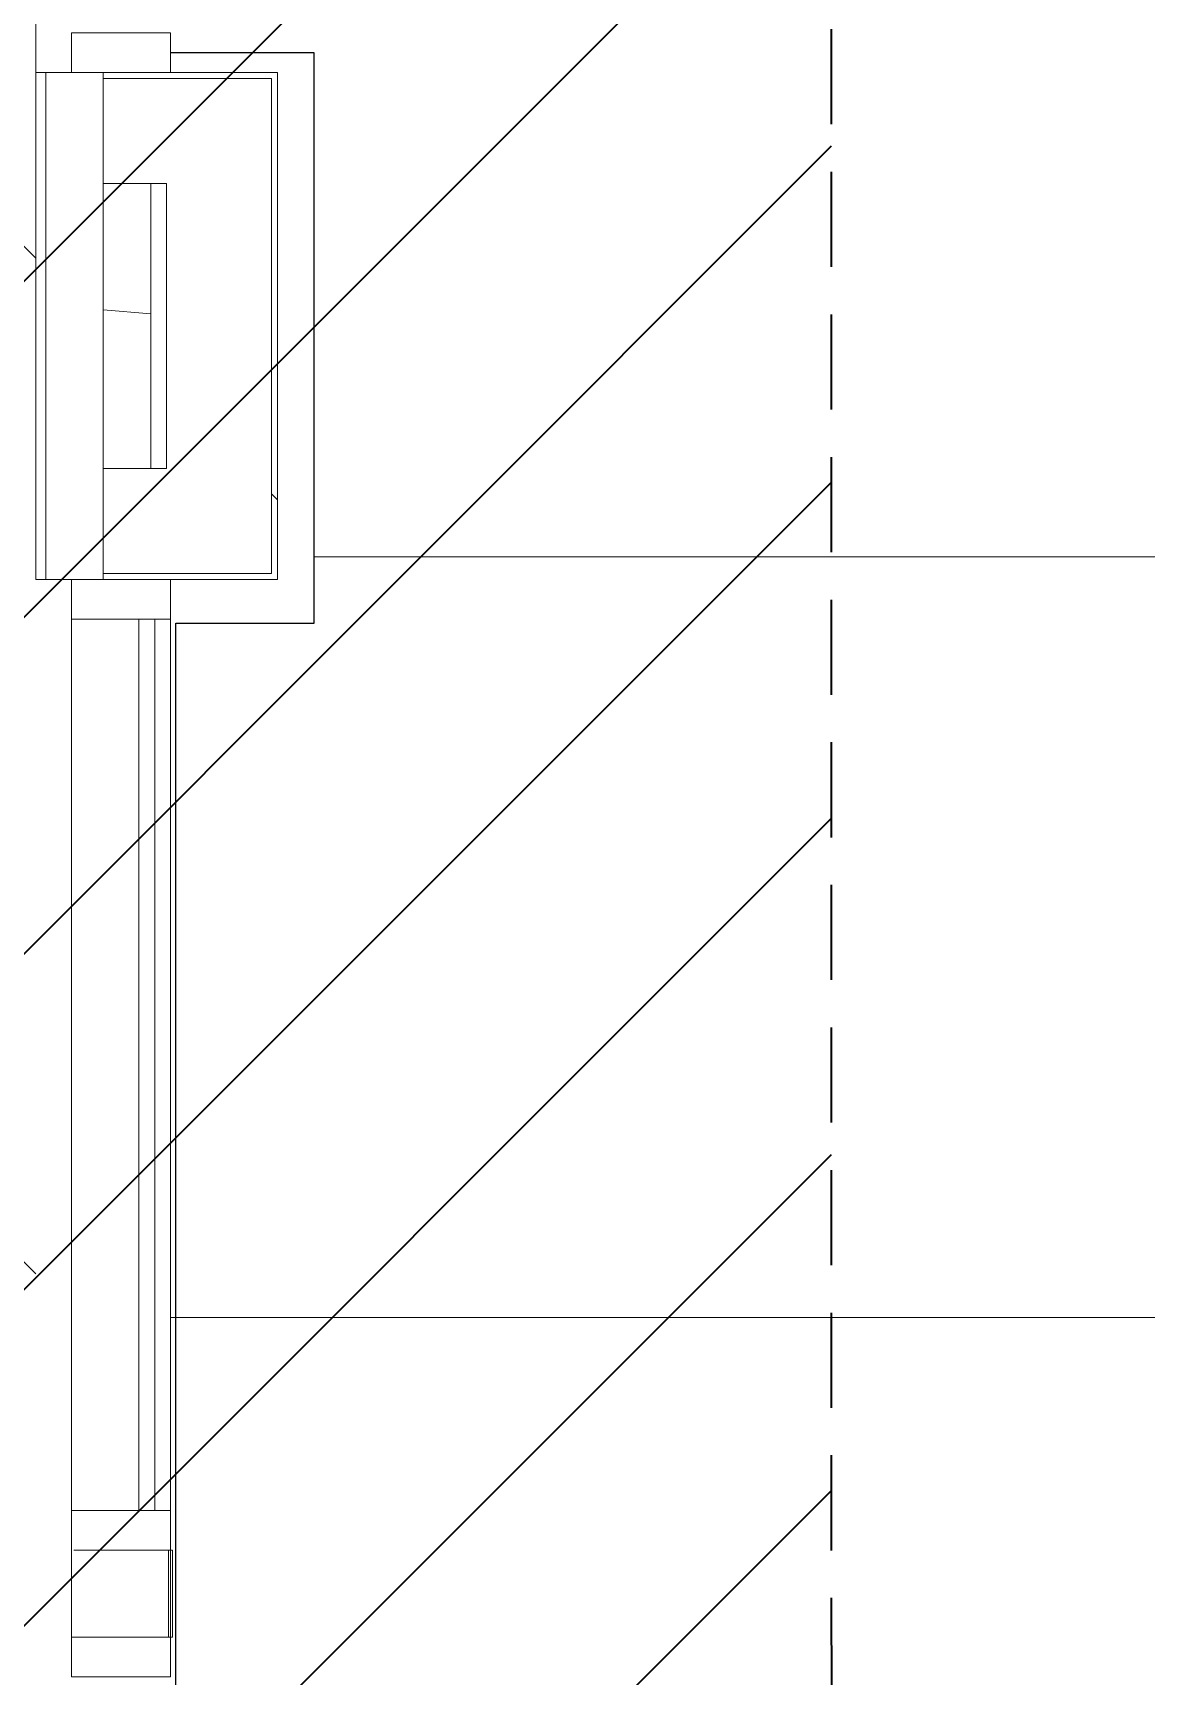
# Model space of a CAD drawing. Header units: inches. Extents: x 3268 to 7018, y 976 to 6708.
# Drawn here: x 6002.4 to 6072.7, y 2945.9 to 3049.6 of the extents above; entities that cross this region are included whole.
import ezdxf

# ---------------------------------------------------------------- set-up
doc = ezdxf.new("R2010")
doc.units = ezdxf.units.IN
doc.header["$MEASUREMENT"] = 0
doc.linetypes.add('IMPORT-DASHED _2_', pattern=[8.999999999999996, 5.999999999999998, -2.999999999999999])
for name, color, linetype, lineweight in [('A-DETL-GENF', 92, 'Continuous', 9), ('A-GLAZ-CURT', 52, 'Continuous', 9), ('A-GLAZ-CWMG', 51, 'Continuous', 9), ('A-WALL', 113, 'Continuous', 9), ('A-WALL-PATT', 111, 'Continuous', 15), ('C-BLDG', 3, 'Continuous', 25), ('C-ESMT-STBK', 4, 'IMPORT-DASHED _2_', 35), ('I-WALL', 2, 'Continuous', 9), ('L-PVMT-CONC-HATC', 252, 'Continuous', 15), ('site_dwg', 8, 'Continuous', 9)]:
    doc.layers.add(name, color=color, linetype=linetype, lineweight=lineweight)
pattern_1 = [(135, (0, 0), (-32.04961485728027, -32.04961485728027), [])]

# ---------------------------------------------------------------- blocks, each defined once
blk = doc.blocks.new('Rectangular Mullion - 2_5_ x 6_ rectangular-7819528-Overall Retail Plan Opt 2')
at = {"layer": 'A-GLAZ-CWMG'}
for p, q in [((-2.49999999999909, 3.250000000000454), (0, 3.250000000000454)), ((-2.49999999999909, -3), (-2.49999999999909, 3.250000000000454)), ((0, 3.250000000000454), (0, -3)), ((0, -3), (-2.49999999999909, -3))]:
    blk.add_line(p, q, dxfattribs=at)
blk = doc.blocks.new('System Panel - GLA-01 - Insulated Glass - Clear-10586106-Overall Retail Plan Opt 2')
at = {"layer": 'A-GLAZ-CURT'}
for p, q in [((28.12499999998635, 1.999999999999545), (-28.12499999998635, 1.999999999999545)), ((-28.12499999998635, 1.999999999999545), (-28.12499999998635, 0.9999999999990904)), ((28.12499999998635, 0.9999999999990904), (28.12499999998635, 1.999999999999545)), ((-28.12499999998635, 0.9999999999990904), (28.12499999998635, 0.9999999999990904))]:
    blk.add_line(p, q, dxfattribs=at)
blk = doc.blocks.new('Rectangular Mullion - 2_5_ x 6_ rectangular-7819416-Overall Retail Plan Opt 2')
at = {"layer": 'A-GLAZ-CWMG'}
for p, q in [((0, 3.250000000000454), (-2.49999999999909, 3.250000000000454)), ((-2.49999999999909, 3.250000000000454), (-2.49999999999909, -3)), ((0, -3), (0, 3.250000000000454)), ((-2.49999999999909, -3), (0, -3))]:
    blk.add_line(p, q, dxfattribs=at)
blk = doc.blocks.new('System Panel - Slab Edge Cover-10586105-Overall Retail Plan Opt 2')
at = {"layer": 'A-GLAZ-CURT'}
for p, q in [((2.750000000000909, 3.124999999999545), (-2.750000000000909, 3.124999999999545)), ((-2.750000000000909, 3.124999999999545), (-2.750000000000909, 2.87499999999909)), ((2.750000000000909, 2.87499999999909), (2.750000000000909, 3.124999999999545)), ((-2.750000000000909, 2.87499999999909), (2.750000000000909, 2.87499999999909))]:
    blk.add_line(p, q, dxfattribs=at)
blk = doc.blocks.new('Rectangular Mullion - 2_5_ x 6_ rectangular-7885680-Overall Retail Plan Opt 2')
at = {"layer": 'A-GLAZ-CWMG'}
for p, q in [((6028.187843047483, 4412.39858256561), (6028.187843047483, 4468.648582565585)), ((6034.437843047483, 4412.39858256561), (6034.437843047483, 4468.648582565585))]:
    blk.add_line(p, q, dxfattribs=at)
blk = doc.blocks.new('Rectangular Mullion - 2_5_ x 6_ rectangular-7885681-Overall Retail Plan Opt 2')
at = {"layer": 'A-GLAZ-CWMG'}
for p, q in [((6028.187843047483, 4404.398582565616), (6028.187843047483, 4409.89858256561)), ((6034.437843047483, 4404.398582565616), (6034.437843047483, 4409.89858256561))]:
    blk.add_line(p, q, dxfattribs=at)
blk = doc.blocks.new('Rectangular Mullion - 2_5_ x 6_ rectangular-10586099-Overall Retail Plan Opt 2')
at = {"layer": 'A-GLAZ-CWMG'}
for p, q in [((-1.250000000000909, 3.250000000000454), (1.250000000000909, 3.250000000000454)), ((-1.250000000000909, -3), (-1.250000000000909, 3.201236956601138)), ((1.250000000000909, 3.249285875867692), (1.250000000000909, -3)), ((1.250000000000909, -3), (-1.250000000000909, -3))]:
    blk.add_line(p, q, dxfattribs=at)
blk = doc.blocks.new('Rectangular Mullion - 2_5_ x 6_ rectangular-10586109-Overall Retail Plan Opt 2')
at = {"layer": 'A-GLAZ-CWMG'}
for p, q in [((-1.250000000000909, 3.250000000000454), (1.250000000000909, 3.250000000000454)), ((-1.250000000000909, -3), (-1.250000000000909, 3.250000000000454)), ((1.250000000000909, 3.095529334215617), (1.250000000000909, -3)), ((1.250000000000909, -3), (-1.250000000000909, -3))]:
    blk.add_line(p, q, dxfattribs=at)
blk = doc.blocks.new('site_dwg-12440225-Overall Retail Plan Opt 2')
at = {"layer": 'C-ESMT-STBK'}
h = blk.add_hatch(dxfattribs=at)
h.set_pattern_fill('FP_236', color=43, style=0, pattern_type=2)
h.set_pattern_definition([(41.19300000000002, (24349227.445, 9821790.73), (-9.878962955707756, 11.2874306606842), [])])
h.paths.add_polyline_path([(24340754.41764874, 9814238.256800799), (24341007.28369483, 9818038.207201697), (24340597.61508091, 9818336.289935663), (24339080.54507963, 9818175.041572), (24339041.04656363, 9818170.586227996), (24338991.68861391, 9818164.27902802), (24338951.70183868, 9818158.637384389), (24338912.96937073, 9818152.689061128), (24338874.36010189, 9818146.280125272), (24338835.87236292, 9818139.411975248), (24338797.50579851, 9818132.085986648), (24338766.50818425, 9818125.853604812), (24338766.89231019, 9818124.002092425), (24338807.18576453, 9818132.259389622), (24338846.06993594, 9818139.731584428), (24338885.04424, 9818146.727429258), (24338924.10287013, 9818153.245822722), (24338956.51865115, 9818158.316607647), (24338953.32382087, 9818110.342748318), (24338969.07279708, 9818112.710400388), (24339007.86497075, 9818118.055290567), (24339046.71994471, 9818122.92269113), (24339092.45343486, 9818128.037917001), (24340292.99008468, 9818255.650188034), (24340584.31472673, 9818286.605874758), (24340934.68922023, 9818031.666679043), (24340687.3560084, 9814314.861073798), (24339595.34670922, 9814726.863514047), (24339587.50957331, 9814715.68687136), (24338715.45843181, 9815327.180653278), (24338691.60180446, 9815293.158049863), (24339013.48739237, 9815068.288049085), (24339549.36884944, 9814692.907733086), (24340725.61240819, 9814249.124683892)])
h.paths.add_polyline_path([(24338722.46981283, 9815337.179779818), (24338763.80719084, 9815396.132170605), (24338658.92817304, 9815468.79891386), (24338617.74228099, 9815409.741564125), (24338722.19139668, 9815337.372683933)])
at = {"layer": 'C-BLDG', "color": 213, "flags": 128}
blk.add_lwpolyline([(24340800.10781889, 9815451.52223386), (24340802.43702339, 9815451.367249373), (24340805.90644051, 9815503.50193692), (24340797.17535633, 9815504.082900336), (24340805.14249823, 9815623.818127608), (24340813.87358241, 9815623.237164194), (24340816.26333418, 9815659.15775837), (24340807.21051849, 9815659.760129698)], dxfattribs=at)
at = {"layer": 'C-ESMT-STBK', "color": 43}
blk.add_line((24341007.27473861, 9818038.206394771), (24340754.40937513, 9814238.266251713), dxfattribs=at)
at = {"layer": 'L-PVMT-CONC-HATC', "color": 53}
for p, q in [((24340846.71384609, 9815625.240057562), (24340814.15063624, 9815627.406802673)), ((24340926.52615095, 9815619.929373445), (24340846.71384609, 9815625.240057562)), ((24340843.52675569, 9815577.345982198), (24340801.90655769, 9815580.115376277)), ((24340923.33929413, 9815572.03528254), (24340843.52675569, 9815577.345982198))]:
    blk.add_line(p, q, dxfattribs=at)

msp = doc.modelspace()

# ---------------------------------------------------------------- hatches: boundary and pattern name
at = {"layer": 'A-DETL-GENF'}
h = msp.add_hatch(dxfattribs=at)
h.set_pattern_fill('FP_14', style=0, pattern_type=2)
h.set_pattern_definition(pattern_1)
h.paths.add_polyline_path([(6002.626172864583, 2870.77358256558), (6002.626172864583, 3190.14858256558), (6012.625343047521, 3190.14858256558), (6012.625343047521, 3257.135072902372), (5287.750343047554, 3257.135072902373), (5287.750343047554, 3214.148582565584), (5313.500343047544, 3214.148582565584), (5313.500343047544, 3189.898582565584), (5323.750343047556, 3189.898582565584), (5323.750343047556, 3115.398582565584), (5287.750343047554, 3115.398582565584), (5287.750343047554, 2870.773582565583), (5982.148376340589, 2870.77358256558)])
at = {"layer": 'A-WALL-PATT', "lineweight": 9}
h = msp.add_hatch(dxfattribs=at)
h.set_pattern_fill('FP_14', color=256, style=0, pattern_type=2)
h.set_pattern_definition(pattern_1)
h.paths.add_polyline_path([(6017.876172864582, 3015.148582565578), (6017.876172864582, 3047.148582565576), (6006.876172864581, 3047.148582565576), (6006.876172864581, 3046.773582565576), (6017.501172864581, 3046.773582565576), (6017.501172864582, 3015.523582565578), (6006.876172864581, 3015.523582565578), (6006.876172864581, 3015.148582565578), (6017.501172864582, 3015.148582565578)])
h = msp.add_hatch(dxfattribs=at)
h.set_pattern_fill('FP_114', color=256, angle=265.0000000000003, style=0, pattern_type=2)
h.set_pattern_definition([(175.0000000000003, (6017.875876618145, 3031.14899526605), (-8.366951303774679, -95.63469101680761), []), (180.0000000000003, (6017.876528218438, 3040.748467364839), (4.991562718714704e-13, -96), []), (172.0000000000003, (6017.876270779772, 3050.349022814069), (-13.36061769216578, -95.06573459919082), []), (187.0000000000003, (6017.875926185367, 3059.9485820686), (11.69945696689463, -95.28443055756685), []), (176.0000000000003, (6017.876577785657, 3069.548054167388), (-6.69662147943552, -95.76614882494317), []), (185.0000000000003, (6017.876320346993, 3079.148609616618), (8.366951303775698, -95.63469101680752), []), (178.0000000000003, (6017.875975752586, 3088.748168871148), (-3.350351683439577, -95.9415193938332), []), (184.0000000000003, (6017.875718313921, 3098.348724320377), (6.696621479436562, -95.76614882494309), []), (174.0000000000003, (6017.876369914212, 3107.948196419166), (-10.03473247369423, -95.47410195535431), []), (182.0000000000003, (6017.876112475547, 3117.548751868395), (3.350351683440577, -95.94151939383318), [])])
h.paths.add_polyline_path([(6006.876172864583, 3022.148582565577), (6009.876172864583, 3022.148582565577), (6009.876172864583, 3040.148582565577), (6006.876172864583, 3040.148582565577), (6006.876172864583, 3033.771470883642)])

# ---------------------------------------------------------------- linework, layer by layer
at = {"layer": 'A-WALL', "lineweight": 15}
for p, q in [((6006.822868218992, 3047.148582565575), (6002.626172864578, 3047.148582565575)), ((6002.626172864578, 3047.148582565575), (6002.626172864578, 3015.148582565577)), ((6017.876172864577, 3047.148582565575), (6006.876172864578, 3047.148582565575)), ((6017.876172864577, 3015.148582565577), (6017.876172864577, 3047.148582565575)), ((6002.626172864578, 3015.148582565577), (6017.876172864577, 3015.148582565577))]:
    msp.add_line(p, q, dxfattribs=at)
at = {"layer": 'A-WALL'}
for p, q in [((6003.251172864577, 3047.148582565575), (6003.251172864579, 3015.148582565577)), ((6006.876172864578, 3040.148582565576), (6006.876172864578, 3047.148582565575)), ((6017.501172864577, 3046.773582565575), (6006.876172864578, 3046.773582565575)), ((6017.501172864577, 3046.773582565575), (6017.501172864579, 3015.523582565577)), ((6010.876172864578, 3040.148582565576), (6006.876172864578, 3040.148582565576)), ((6006.876172864578, 3015.148582565577), (6006.876172864578, 3040.148582565576)), ((6009.876172864579, 3040.148582565576), (6009.876172864579, 3022.148582565576)), ((6010.876172864578, 3040.148582565576), (6010.876172864578, 3022.148582565576)), ((6006.876172864578, 3022.148582565576), (6010.876172864578, 3022.148582565576)), ((6006.876172864578, 3015.523582565577), (6017.501172864579, 3015.523582565577))]:
    msp.add_line(p, q, dxfattribs=at)
at = {"layer": 'I-WALL'}
msp.add_line((6002.62617286458, 3047.148582565576), (6002.62617286458, 3071.898582565576), dxfattribs=at)

# ---------------------------------------------------------------- block references
at = {"layer": 'A-GLAZ-CURT', "rotation": 269.9999999999999}
for name, p in [('System Panel - GLA-01 - Insulated Glass - Clear-10586106-Overall Retail Plan Opt 2', (6008.126172864579, 2984.523582565573)), ('System Panel - Slab Edge Cover-10586105-Overall Retail Plan Opt 2', (6008.126172864579, 2951.14858256557))]:
    msp.add_blockref(name, p, dxfattribs=at)
at = {"layer": 'A-GLAZ-CWMG', "extrusion": (0, 0, -1)}
for name, p, rotation in [('Rectangular Mullion - 2_5_ x 6_ rectangular-7819528-Overall Retail Plan Opt 2', (-6008.126172864577, 3047.148582565571), 270.0000000000003), ('Rectangular Mullion - 2_5_ x 6_ rectangular-10586109-Overall Retail Plan Opt 2', (-6008.126172864579, 2955.14858256557), 270.0000000000001), ('Rectangular Mullion - 2_5_ x 6_ rectangular-10586099-Overall Retail Plan Opt 2', (-6008.126172864579, 2947.14858256557), 270.0000000000001)]:
    msp.add_blockref(name, p, dxfattribs=dict(at, rotation=rotation))
at = {"layer": 'A-GLAZ-CWMG', "rotation": 89.9999999999999}
msp.add_blockref('Rectangular Mullion - 2_5_ x 6_ rectangular-7819416-Overall Retail Plan Opt 2', (6008.126172864579, 3015.148582565576), dxfattribs=at)
at = {"layer": 'A-GLAZ-CWMG'}
for name, p in [('Rectangular Mullion - 2_5_ x 6_ rectangular-7885680-Overall Retail Plan Opt 2', (-23.31167018290443, -1456.000000000008)), ('Rectangular Mullion - 2_5_ x 6_ rectangular-7885681-Overall Retail Plan Opt 2', (-23.31167018290443, -1456.00000000004))]:
    msp.add_blockref(name, p, dxfattribs=at)
at = {"layer": 'site_dwg', "color": 53, "lineweight": 15, "rotation": 3.810000000000009}
msp.add_blockref('site_dwg-12440225-Overall Retail Plan Opt 2', (-23628768.691637, -11408316.78144797), dxfattribs=at)

doc.saveas('drawing.dxf')
